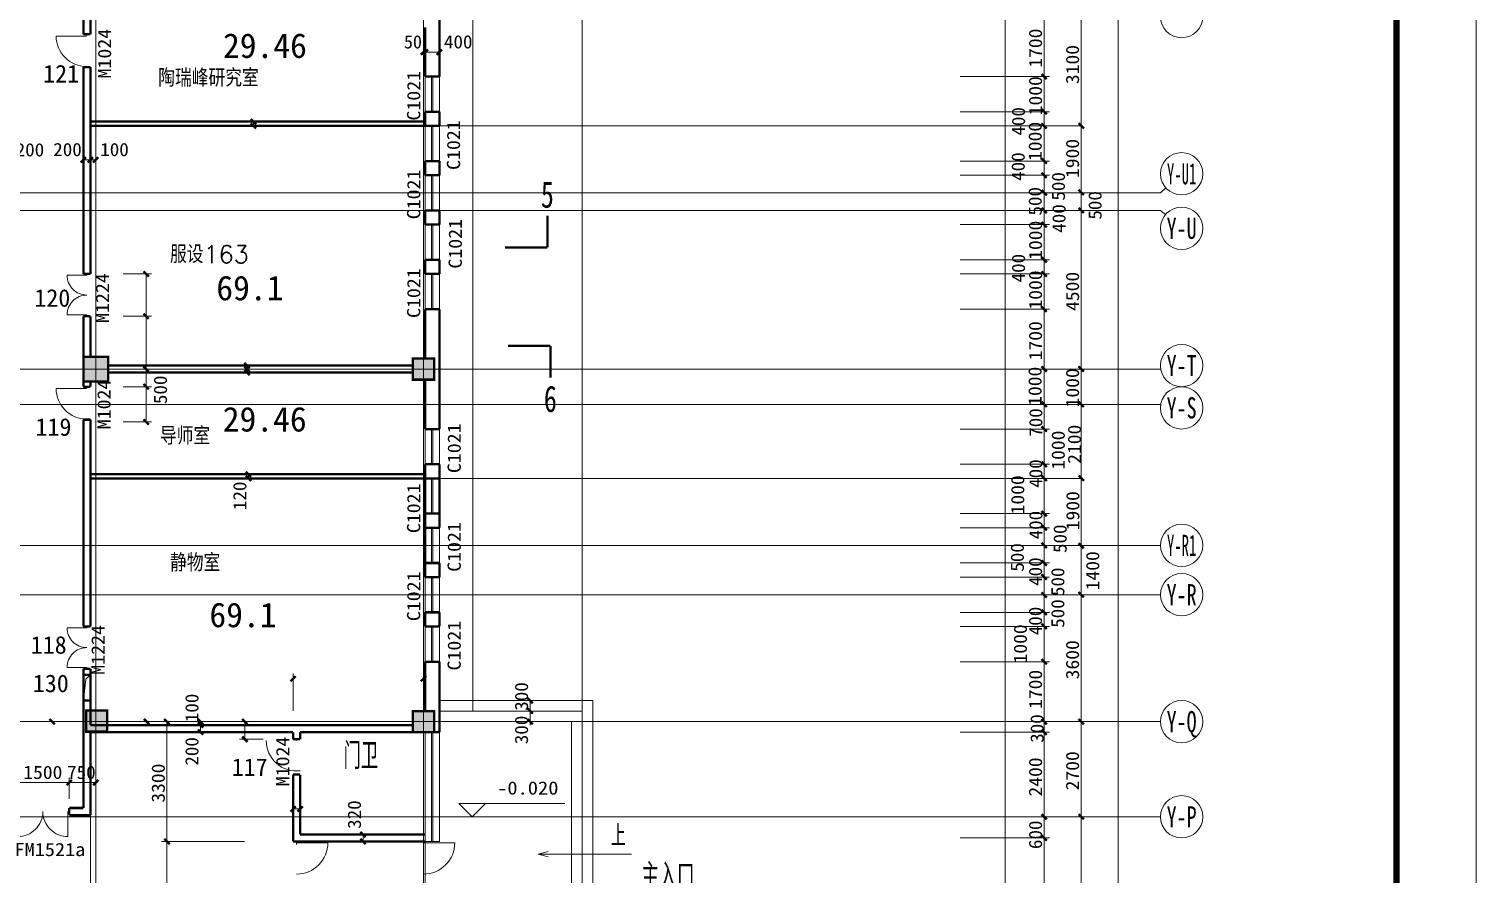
# Model space of a CAD drawing. Extents: x -307567 to 704339, y -10277 to 165507.
# Drawn here: x -218361 to -177307, y 102856 to 126830 of the extents above; entities that cross this region are included whole.
import ezdxf
from ezdxf.enums import TextEntityAlignment as Align

# ---------------------------------------------------------------- set-up
doc = ezdxf.new("R2010")
doc.units = 0
doc.header["$MEASUREMENT"] = 0
for name, color, linetype, lineweight in [('AXIS', 7, 'CONTINUOUS', 5), ('ziti', 32, 'CONTINUOUS', 0), ('我的', 255, 'CONTINUOUS', 0)]:
    doc.layers.add(name, color=color, linetype=linetype, lineweight=lineweight)
doc.layers.add('中文', color=4, linetype='CONTINUOUS')
doc.styles.add('HZ', font='txt', dxfattribs={"width": 0.7, "height": 5, "bigfont": 'STF:宋体'})
doc.styles.get("Standard").update_dxf_attribs({"font": 'txt', "height": 3})

msp = doc.modelspace()

# ---------------------------------------------------------------- linework, layer by layer
at = {"layer": 'AXIS'}
msp.add_lwpolyline([(-177306.93977, 165506.4863), (-307567.04743, 165506.4863), (-307567.04743, -10277.04998), (-177306.93977, -10277.04998)], close=True, dxfattribs=at)
at = {"layer": 'AXIS', "const_width": 180.29081}
msp.add_lwpolyline([(-179560.57485, 163252.85122), (-305313.41235, 163252.85122), (-305313.41235, -8023.4149), (-179560.57485, -8023.4149)], close=True, dxfattribs=at)
at = {"layer": '我的', "color": 0}
for p, q in [((-216467.34385, 148240.4918), (-216467.34385, 95170.08149)), ((-207167.39035, 148240.4918), (-207167.39035, 95170.08149)), ((-202667.41285, 148240.4918), (-202667.41285, 95170.08149)), ((-190667.47285, 148240.4918), (-190667.47285, 95170.08149)), ((-205767.4004, 107478.46111), (-205767.4004, 143379.95396)), ((-187460.06701, 19280.56836), (-187460.06701, 142429.96177)), ((-189560.05651, 125480.04652), (-189560.05651, 127180.03496)), ((-188510.06176, 121680.05941), (-188510.06176, 127180.03496)), ((-217589.5825, 126626.52821), (-216727.08681, 126626.52821)), ((-216717.34565, 126642.5407), (-216717.34565, 126680.04052)), ((-207167.39035, 126321.71406), (-207167.39035, 126171.70566)), ((-207167.39035, 126171.71481), (-207117.39365, 126171.71481)), ((-207117.39365, 126321.71406), (-207117.39365, 126171.70566)), ((-207117.39365, 126171.71481), (-206717.3926, 126171.71481)), ((-206717.3926, 126321.71406), (-206717.3926, 126171.70566)), ((-216817.34363, 125746.0425), (-216817.34363, 119880.06841)), ((-216817.34363, 125746.0425), (-216617.3431, 125746.0425)), ((-216617.3431, 125746.0425), (-216617.3431, 119880.06841)), ((-207117.39365, 124480.04846), (-207117.39365, 125480.04652)), ((-206936.14761, 124480.04846), (-206936.14761, 125480.04652)), ((-206898.6478, 124480.04846), (-206898.6478, 125480.04652)), ((-206717.3926, 124480.04846), (-206717.3926, 125480.04652)), ((-191942.05449, 125480.04652), (-189410.05726, 125480.04652)), ((-189560.05651, 124480.04846), (-189560.05651, 125480.04652)), ((-191942.05449, 124480.04846), (-189410.05726, 124480.04846)), ((-189560.05651, 124080.04741), (-189560.05651, 124480.04846)), ((-189560.05651, 121680.05941), (-189560.05651, 124480.04846)), ((-212141.68188, 124200.04498), (-210886.46813, 124200.04498)), ((-212141.68188, 124080.04741), (-210886.46813, 124080.04741)), ((-211991.68263, 124080.04741), (-211991.68263, 124200.04498)), ((-207117.39365, 124080.04741), (-207117.39365, 123080.05852)), ((-206936.14761, 123080.05852), (-206936.14761, 124080.04741)), ((-206898.6478, 123080.05852), (-206898.6478, 124080.04741)), ((-206717.3926, 124080.04741), (-206717.3926, 123080.05852)), ((-206717.3926, 124080.04741), (-188510.06176, 124080.04741)), ((-189560.05651, 123080.05852), (-189560.05651, 124080.04741)), ((-216817.34363, 122966.54285), (-216817.34363, 123811.81755)), ((-216617.3431, 122966.54285), (-216617.3431, 123811.81755)), ((-216467.34385, 122966.54285), (-216467.34385, 123811.81755)), ((-216817.34363, 123116.5421), (-216617.3431, 123116.5421)), ((-216617.3431, 123116.5421), (-216467.34385, 123116.5421)), ((-191942.05449, 123080.05852), (-189410.05726, 123080.05852)), ((-189560.05651, 122680.05746), (-189560.05651, 123080.05852)), ((-207117.39365, 122680.05746), (-207117.39365, 121680.05941)), ((-206936.14761, 121680.05941), (-206936.14761, 122680.05746)), ((-206898.6478, 121680.05941), (-206898.6478, 122680.05746)), ((-206717.3926, 122680.05746), (-206717.3926, 121680.05941)), ((-191942.05449, 122680.05746), (-189410.05726, 122680.05746)), ((-189560.05651, 121680.05941), (-189560.05651, 122680.05746)), ((-189560.05651, 122180.06302), (-263450.38835, 122180.05386)), ((-186260.07301, 122180.06302), (-189560.05651, 122180.06302)), ((-186260.07301, 122180.06302), (-186105.68841, 122319.26825)), ((-189560.05651, 121680.05941), (-263450.38835, 121680.05026)), ((-191942.05449, 121680.05941), (-189410.05726, 121680.05941)), ((-186260.07301, 121680.05941), (-189560.05651, 121680.05941)), ((-189560.05651, 121280.06752), (-189560.05651, 121680.05941)), ((-188510.06176, 117180.08191), (-188510.06176, 121680.05941)), ((-186260.07301, 121680.05941), (-186119.11913, 121561.42597)), ((-207117.39365, 120280.06946), (-207117.39365, 121280.06752)), ((-206936.14761, 120280.06946), (-206936.14761, 121280.06752)), ((-206898.6478, 120280.06946), (-206898.6478, 121280.06752)), ((-206717.3926, 120280.06946), (-206717.3926, 121280.06752)), ((-191942.05449, 121280.06752), (-189410.05726, 121280.06752)), ((-189560.05651, 120280.06946), (-189560.05651, 121280.06752)), ((-216817.34363, 119880.06841), (-216617.3431, 119880.06841)), ((-216717.34565, 119842.5686), (-216717.34565, 119880.06841)), ((-215691.28267, 119880.06841), (-214887.03711, 119880.06841)), ((-215037.03636, 118680.07441), (-215037.03636, 119880.06841)), ((-207117.39365, 118880.07952), (-207117.39365, 119880.06841)), ((-206936.14761, 118880.07952), (-206936.14761, 119880.06841)), ((-206898.6478, 118880.07952), (-206898.6478, 119880.06841)), ((-206717.3926, 118880.07952), (-206717.3926, 119880.06841)), ((-191942.05449, 120280.06946), (-189410.05726, 120280.06946)), ((-191942.05449, 119880.06841), (-189410.05726, 119880.06841)), ((-189560.05651, 119880.06841), (-189560.05651, 120280.06946)), ((-189560.05651, 118880.07952), (-189560.05651, 119880.06841)), ((-216717.34107, 119842.5686), (-217279.83826, 119842.5686)), ((-216717.34107, 118717.57422), (-217279.83826, 118717.57422)), ((-216717.34565, 118717.57422), (-216717.34565, 118680.07441)), ((-215691.28267, 118680.07441), (-214887.03711, 118680.07441)), ((-215037.03636, 117180.08191), (-215037.03636, 118680.07441)), ((-191942.05449, 118880.07952), (-189410.05726, 118880.07952)), ((-189560.05651, 116180.09302), (-189560.05651, 118880.07952)), ((-189560.05651, 117180.08191), (-263450.38835, 117180.07276)), ((-215750.7596, 117180.08191), (-214887.03711, 117180.08191)), ((-215691.28267, 117180.08191), (-214887.03711, 117180.08191)), ((-215037.03636, 116680.08746), (-215037.03636, 117180.08191)), ((-212324.5896, 117280.08446), (-212174.59035, 117280.08446)), ((-212324.5896, 117080.08852), (-212174.59035, 117080.08852)), ((-212174.59035, 117180.08191), (-212174.59035, 117280.08446)), ((-212174.59035, 117080.08852), (-212174.59035, 117180.08191)), ((-210619.00731, 117280.08446), (-209387.56968, 117280.08446)), ((-191942.05449, 117180.08191), (-189410.05726, 117180.08191)), ((-186260.07301, 117180.08191), (-189560.05651, 117180.08191)), ((-188510.06176, 116180.09302), (-188510.06176, 117180.08191)), ((-217589.5825, 116626.57516), (-216727.08681, 116626.57516)), ((-216717.34565, 116642.58765), (-216717.34565, 116680.08746)), ((-215691.28267, 116680.08746), (-214887.03711, 116680.08746)), ((-215037.03636, 115680.08941), (-215037.03636, 116680.08746)), ((-189560.05651, 116180.09302), (-263450.38835, 116180.08386)), ((-217183.93267, 116180.09302), (-218047.65516, 116180.09302)), ((-191942.05449, 116180.09302), (-189410.05726, 116180.09302)), ((-186260.07301, 116180.09302), (-189560.05651, 116180.09302)), ((-189560.05651, 115480.09346), (-189560.05651, 116180.09302)), ((-188510.06176, 110780.12002), (-188510.06176, 116180.09302)), ((-216817.34363, 115746.08945), (-216817.34363, 109880.12452)), ((-216817.34363, 115746.08945), (-216617.3431, 115746.08945)), ((-216617.3431, 115746.08945), (-216617.3431, 109880.12452)), ((-215691.28267, 115680.08941), (-214887.03711, 115680.08941)), ((-207117.39365, 114480.09541), (-207117.39365, 115480.09346)), ((-206936.14761, 114480.09541), (-206936.14761, 115480.09346)), ((-206898.6478, 114480.09541), (-206898.6478, 115480.09346)), ((-206717.3926, 114480.09541), (-206717.3926, 115480.09346)), ((-191942.05449, 115480.09346), (-189410.05726, 115480.09346)), ((-189560.05651, 114480.09541), (-189560.05651, 115480.09346)), ((-212283.40023, 114200.10108), (-210744.78183, 114200.10108)), ((-212133.40098, 114080.10352), (-212133.40098, 114200.10108)), ((-191942.05449, 114480.09541), (-189410.05726, 114480.09541)), ((-189560.05651, 114080.10352), (-189560.05651, 114480.09541)), ((-189560.05651, 110780.12002), (-189560.05651, 114480.09541)), ((-212283.40023, 114080.10352), (-210744.78183, 114080.10352)), ((-207117.39365, 114080.10352), (-207117.39365, 111680.11552)), ((-206936.14761, 113080.10546), (-206936.14761, 114080.10352)), ((-206898.6478, 113080.10546), (-206898.6478, 114080.10352)), ((-206717.3926, 114080.10352), (-206717.3926, 111680.11552)), ((-206717.3926, 114080.10352), (-188510.06176, 114080.10352)), ((-189560.05651, 113080.10546), (-189560.05651, 114080.10352)), ((-191942.05449, 113080.10546), (-189410.05726, 113080.10546)), ((-189560.05651, 112680.10441), (-189560.05651, 113080.10546)), ((-206936.14761, 111680.11552), (-206936.14761, 112680.10441)), ((-206898.6478, 111680.11552), (-206898.6478, 112680.10441)), ((-191942.05449, 112680.10441), (-189410.05726, 112680.10441)), ((-189560.05651, 111680.11552), (-189560.05651, 112680.10441)), ((-189560.05651, 112180.10996), (-263450.38835, 112180.10081)), ((-186260.07301, 112180.10996), (-189560.05651, 112180.10996)), ((-191942.05449, 111680.11552), (-189410.05726, 111680.11552)), ((-189560.05651, 111280.11446), (-189560.05651, 111680.11552)), ((-207117.39365, 110280.11641), (-207117.39365, 111280.11446)), ((-206936.14761, 110280.11641), (-206936.14761, 111280.11446)), ((-206898.6478, 110280.11641), (-206898.6478, 111280.11446)), ((-206717.3926, 110280.11641), (-206717.3926, 111280.11446)), ((-191942.05449, 111280.11446), (-189410.05726, 111280.11446)), ((-189560.05651, 110280.11641), (-189560.05651, 111280.11446)), ((-189560.05651, 110780.12002), (-263450.38835, 110780.11086)), ((-186260.07301, 110780.12002), (-189560.05651, 110780.12002)), ((-188510.06176, 107180.13802), (-188510.06176, 110780.12002)), ((-191942.05449, 110280.11641), (-189410.05726, 110280.11641)), ((-189560.05651, 109880.12452), (-189560.05651, 110280.11641)), ((-216717.34565, 109842.6247), (-217279.84284, 109842.6247)), ((-216817.34363, 109880.12452), (-216617.3431, 109880.12452)), ((-216717.34565, 109842.6247), (-216717.34565, 109880.12452)), ((-207117.39365, 108880.12646), (-207117.39365, 109880.12452)), ((-206936.14761, 108880.12646), (-206936.14761, 109880.12452)), ((-206898.6478, 108880.12646), (-206898.6478, 109880.12452)), ((-206717.3926, 108880.12646), (-206717.3926, 109880.12452)), ((-191942.05449, 109880.12452), (-189410.05726, 109880.12452)), ((-189560.05651, 108880.12646), (-189560.05651, 109880.12452)), ((-191942.05449, 108880.12646), (-189410.05726, 108880.12646)), ((-189560.05651, 107180.13802), (-189560.05651, 108880.12646)), ((-216717.34565, 108717.63033), (-217279.84284, 108717.63033)), ((-216617.3431, 108510.12709), (-216749.23331, 108381.44121)), ((-216717.34565, 108717.63033), (-216717.34565, 108680.13052)), ((-210867.3749, 108547.05928), (-210867.3749, 107487.75367)), ((-207167.39035, 108547.05928), (-207167.39035, 107487.75367)), ((-216749.23331, 108381.44121), (-216817.34363, 107780.13502)), ((-216817.34363, 107945.36856), (-216817.34363, 107795.36931)), ((-216817.34363, 107795.36931), (-216617.3431, 107795.36931)), ((-216467.34385, 107945.36856), (-216467.34385, 107795.36931)), ((-206717.3926, 107778.45961), (-202367.41435, 107778.45961)), ((-204142.13692, 107180.13802), (-204142.13692, 107778.45961)), ((-202367.41435, 107778.45961), (-202367.41435, 99953.49568)), ((-189560.05651, 107180.13802), (-263450.38835, 107180.12886)), ((-217850.42867, 107180.13802), (-217125.28886, 107180.13802)), ((-217571.08894, 107180.13802), (-217035.59968, 107180.13802)), ((-214597.26958, 107180.13802), (-212243.95493, 107180.13802)), ((-214447.27033, 103780.16112), (-214447.27033, 107180.13802)), ((-213817.35863, 107183.46136), (-209817.38015, 107183.46136)), ((-213492.36178, 107030.13877), (-213492.36178, 107180.13802)), ((-212234.45638, 106680.13441), (-212234.45638, 107180.13802)), ((-210619.00731, 107180.13802), (-209387.56968, 107180.13802)), ((-206717.3926, 107478.46111), (-202667.41285, 107478.46111)), ((-204292.13617, 107478.46111), (-203657.56903, 107478.46111)), ((-204292.13617, 107180.13802), (-203657.56903, 107180.13802)), ((-204142.13692, 107078.46006), (-204142.13692, 107180.13802)), ((-202967.41135, 107180.13802), (-202967.41135, 99953.49568)), ((-191942.05449, 107180.13802), (-189410.05726, 107180.13802)), ((-189410.05726, 107180.13802), (-191942.05449, 107180.13802)), ((-186260.07301, 107180.13802), (-189560.05651, 107180.13802)), ((-189560.05651, 106880.13952), (-189560.05651, 107180.13802)), ((-189560.05651, 106830.12451), (-189560.05651, 107180.13802)), ((-188510.06176, 104480.15152), (-188510.06176, 107180.13802)), ((-213642.36103, 107083.13838), (-213442.3605, 107083.13838)), ((-213642.36103, 106883.13328), (-213442.3605, 106883.13328)), ((-213492.36178, 106883.13328), (-213492.36178, 107083.13838)), ((-210619.00731, 107080.13546), (-209387.56968, 107080.13546)), ((-207117.39365, 103780.15196), (-207117.39365, 106880.13036)), ((-207117.39365, 103780.15196), (-207117.39365, 106880.13036)), ((-207117.39365, 103780.15196), (-207117.39365, 106880.13036)), ((-207117.39365, 103780.15196), (-207117.39365, 106880.13036)), ((-206936.14761, 103780.15196), (-206936.14761, 106880.13036)), ((-206898.6478, 103780.15196), (-206898.6478, 106880.13036)), ((-206717.3926, 103780.15196), (-206717.3926, 106880.13952)), ((-206717.3926, 103780.15196), (-206717.3926, 106880.13952)), ((-206717.3926, 103780.15196), (-206717.3926, 106880.13952)), ((-206717.3926, 103780.15196), (-206717.3926, 106880.13952)), ((-189410.05726, 106880.13036), (-191942.05449, 106880.13036)), ((-189560.05651, 104480.15152), (-189560.05651, 106830.12451)), ((-211719.61216, 106680.13441), (-212384.45563, 106680.13441)), ((-210767.37235, 106642.6346), (-210767.37235, 106680.13441)), ((-217217.3401, 104985.28205), (-217217.3401, 105599.59782)), ((-216467.34385, 104985.28205), (-216467.34385, 105599.59782)), ((-218717.33718, 105449.59857), (-217217.3401, 105449.59857)), ((-217217.3401, 105449.59857), (-216467.34385, 105449.59857)), ((-210867.3749, 104853.12634), (-210867.3749, 104181.93828)), ((-210867.3749, 104703.12709), (-210667.37438, 104703.12709)), ((-210667.37438, 104853.12634), (-210667.37438, 104181.93828)), ((-205787.69754, 104480.15152), (-206162.69567, 104855.14964)), ((-206162.69567, 104855.14964), (-203162.71067, 104855.14964)), ((-205412.69942, 104855.14964), (-205787.69754, 104480.15152)), ((-189560.05651, 104480.15152), (-263450.38835, 104480.14236)), ((-217254.83991, 104630.15077), (-217217.3401, 104630.15077)), ((-217254.83991, 104630.15077), (-217254.83991, 103917.65433)), ((-216617.3431, 104530.14821), (-216617.3431, 99895.16773)), ((-211719.61216, 104480.15152), (-212384.45563, 104480.15152)), ((-206537.69379, 104480.15152), (-205037.70129, 104480.15152)), ((-189410.05726, 104480.15152), (-192183.87152, 104480.15152)), ((-186260.07301, 104480.15152), (-189560.05651, 104480.15152)), ((-189560.05651, 99930.16816), (-189560.05651, 104480.15152)), ((-188510.06176, 99580.17296), (-188510.06176, 104480.15152)), ((-209032.74052, 103980.15707), (-208134.95143, 103980.15707)), ((-208882.74127, 103780.16112), (-208882.74127, 103980.15707)), ((-189410.05726, 103880.14536), (-191942.05449, 103880.14536)), ((-214597.26958, 103780.16112), (-212243.95493, 103780.16112)), ((-214447.27033, 99580.17296), (-214447.27033, 103780.16112)), ((-210767.37235, 103742.65215), (-209880.88081, 103742.65215)), ((-210767.37235, 103692.65545), (-210767.37235, 103730.15527)), ((-209032.74052, 103780.16112), (-208134.95143, 103780.16112)), ((-207167.39035, 103742.65215), (-206280.89881, 103742.65215)), ((-207167.39035, 103692.65545), (-207167.39035, 103730.15527)), ((-207117.39365, 103780.16112), (-207117.40281, 99880.16231)), ((-207117.39365, 103780.15196), (-206717.3926, 103780.15196)), ((-207117.39365, 103780.15196), (-206717.3926, 103780.15196)), ((-207117.39365, 103780.15196), (-206717.3926, 103780.15196)), ((-207117.39365, 103780.15196), (-206717.3926, 103780.15196)), ((-203918.41978, 103422.89667), (-203628.65682, 103500.533)), ((-201271.47867, 103422.89667), (-203918.41978, 103422.89667)), ((-203918.41978, 103422.89667), (-203628.65682, 103345.25118))]:
    msp.add_line(p, q, dxfattribs=at)
at = {"layer": '我的', "color": 0, "const_width": 67.49966}
for points in [[(-216817.34363, 127330.03421), (-216817.34363, 126680.04052)], [(-216617.3431, 127330.03421), (-216617.3431, 126680.04052)], [(-207117.39365, 126880.03646), (-207117.39365, 125480.04652)], [(-206717.3926, 127180.03496), (-206717.3926, 125480.04652)], [(-216617.3431, 126680.04052), (-216817.34363, 126680.04052)], [(-207242.38997, 126096.71519), (-207092.39072, 126246.71444)], [(-207192.39328, 126096.71519), (-207042.39403, 126246.71444)], [(-206792.39222, 126096.71519), (-206642.39297, 126246.71444)], [(-216817.34363, 125746.0425), (-216617.3431, 125746.0425)], [(-216817.34363, 119880.06841), (-216817.34363, 125746.0425)], [(-216617.3431, 125746.0425), (-216617.3431, 119880.06841)], [(-206717.3926, 125480.04652), (-207117.39365, 125480.04652)], [(-189635.05614, 125555.04614), (-189485.05689, 125405.04689)], [(-207117.39365, 124080.04741), (-207117.39365, 124480.04846)], [(-206717.3926, 124480.04846), (-207117.39365, 124480.04846)], [(-206717.3926, 124080.04741), (-206717.3926, 124480.04846)], [(-206717.3926, 124080.04741), (-206717.3926, 124480.04846)], [(-189635.05614, 124555.04809), (-189485.05689, 124405.04884)], [(-207117.39365, 124200.04498), (-216617.3431, 124200.04498)], [(-207117.39365, 124080.04741), (-216617.3431, 124080.04741)], [(-212066.68226, 124275.04461), (-211916.68301, 124125.04536)], [(-212066.68226, 124155.04704), (-211916.68301, 124005.04779)], [(-206717.3926, 124080.04741), (-207117.39365, 124080.04741)], [(-189635.05614, 124155.04704), (-189485.05689, 124005.04779)], [(-188582.06763, 124155.04704), (-188432.06838, 124005.04779)], [(-216892.34325, 123041.54247), (-216742.344, 123191.54172)], [(-216692.34272, 123041.54247), (-216542.34347, 123191.54172)], [(-216542.34347, 123041.54247), (-216392.34422, 123191.54172)], [(-189635.05614, 123155.05814), (-189485.05689, 123005.05889)], [(-207117.39365, 122680.05746), (-207117.39365, 123080.05852)], [(-206717.3926, 123080.05852), (-207117.39365, 123080.05852)], [(-207117.39365, 122680.05746), (-207117.39365, 123080.05852)], [(-206717.3926, 122680.05746), (-206717.3926, 123080.05852)], [(-206717.3926, 122680.05746), (-206717.3926, 123080.05852)], [(-189635.05614, 122755.05709), (-189485.05689, 122605.05784)], [(-206717.3926, 122680.05746), (-207117.39365, 122680.05746)], [(-189635.05614, 122262.05723), (-189485.05689, 122112.05798)], [(-188585.06139, 122267.05599), (-188435.06214, 122117.05674)], [(-207117.39365, 121280.06752), (-207117.39365, 121680.05941)], [(-206717.3926, 121680.05941), (-207117.39365, 121680.05941)], [(-206717.3926, 121280.06752), (-206717.3926, 121680.05941)], [(-203652.77169, 120632.48164), (-203652.77169, 121532.47714)], [(-189635.05614, 121755.05904), (-189485.05689, 121605.05979)], [(-188585.06139, 121755.05904), (-188435.06214, 121605.05979)], [(-206717.3926, 121280.06752), (-207117.39365, 121280.06752)], [(-189635.05614, 121355.06714), (-189485.05689, 121205.06789)], [(-207117.39365, 119880.06841), (-207117.39365, 120280.06946)], [(-206717.3926, 120280.06946), (-207117.39365, 120280.06946)], [(-206717.3926, 119880.06841), (-206717.3926, 120280.06946)], [(-203652.77169, 120632.48164), (-204852.76569, 120632.48164)], [(-189635.05614, 120355.06909), (-189485.05689, 120205.06984)], [(-216617.3431, 119880.06841), (-216817.34363, 119880.06841)], [(-215112.03599, 119955.06804), (-214962.03674, 119805.06879)], [(-206717.3926, 119880.06841), (-207117.39365, 119880.06841)], [(-189635.05614, 119955.06804), (-189485.05689, 119805.06879)], [(-216817.34363, 117530.08627), (-216817.34363, 118680.07441)], [(-216617.3431, 118680.07441), (-216817.34363, 118680.07441)], [(-216617.3431, 117530.08627), (-216617.3431, 118680.07441)], [(-215112.03599, 118755.07404), (-214962.03674, 118605.07479)], [(-207117.39365, 117480.08041), (-207117.39365, 118880.07952)], [(-206717.3926, 118880.07952), (-207117.39365, 118880.07952)], [(-206717.3926, 117180.08191), (-206717.3926, 118880.07952)], [(-189635.05614, 118955.07914), (-189485.05689, 118805.07989)], [(-203568.47036, 117837.47303), (-204768.46436, 117837.47303)], [(-203568.47036, 117837.47303), (-203568.47036, 116937.47753)], [(-216817.34363, 117530.08627), (-216817.34363, 116830.08671), (-216117.34865, 116830.08671), (-216117.34865, 117530.08627), (-216817.34363, 117530.08627), (-216817.34363, 116830.08671)], [(-207467.38885, 117480.08041), (-207467.38885, 116880.08341), (-206867.39185, 116880.08341), (-206867.39185, 117480.08041), (-207467.38885, 117480.08041), (-207467.38885, 116880.08341)], [(-216117.34865, 117280.08446), (-207467.38885, 117280.08446)], [(-216117.34865, 117080.08852), (-207467.38885, 117080.08852)], [(-215112.03599, 117255.08154), (-214962.03674, 117105.08229)], [(-215112.03599, 117255.08154), (-214962.03674, 117105.08229)], [(-212249.58998, 117355.08409), (-212099.59073, 117205.08484)], [(-212249.58998, 117255.08154), (-212099.59073, 117105.08229)], [(-212249.58998, 117155.08814), (-212099.59073, 117005.08889)], [(-206717.3926, 116180.09302), (-206717.3926, 117180.08191)], [(-189635.05614, 117255.08154), (-189485.05689, 117105.08229)], [(-188585.06139, 117255.08154), (-188435.06214, 117105.08229)], [(-216817.34363, 116830.08671), (-216817.34363, 116680.08746)], [(-216617.3431, 116680.08746), (-216817.34363, 116680.08746)], [(-216617.3431, 116830.08671), (-216617.3431, 116680.08746)], [(-215112.03599, 116755.08709), (-214962.03674, 116605.08784)], [(-207117.39365, 116180.09302), (-207117.39365, 116880.08341)], [(-207117.39365, 116180.09302), (-207117.39365, 115480.09346)], [(-206717.3926, 116180.09302), (-206717.3926, 115480.09346)], [(-189635.05614, 116255.09264), (-189485.05689, 116105.09339)], [(-188585.06139, 116255.09264), (-188435.06214, 116105.09339)], [(-216817.34363, 115746.08945), (-216617.3431, 115746.08945)], [(-216817.34363, 109880.12452), (-216817.34363, 115746.08945)], [(-216617.3431, 115746.08945), (-216617.3431, 109880.12452)], [(-215112.03599, 115755.08904), (-214962.03674, 115605.08979)], [(-206717.3926, 115480.09346), (-207117.39365, 115480.09346)], [(-189635.05614, 115555.09309), (-189485.05689, 115405.09384)], [(-189635.05614, 114555.09504), (-189485.05689, 114405.09579)], [(-207117.39365, 114200.10108), (-216617.3431, 114200.10108)], [(-212208.40061, 114275.10071), (-212058.40136, 114125.10146)], [(-212208.40061, 114155.10314), (-212058.40136, 114005.10389)], [(-207117.39365, 111270.11696), (-207117.39365, 114480.09541)], [(-207117.39365, 114080.10352), (-207117.39365, 114480.09541)], [(-206717.3926, 114480.09541), (-207117.39365, 114480.09541)], [(-206717.3926, 114080.10352), (-206717.3926, 114480.09541)], [(-206717.3926, 112680.10441), (-206717.3926, 114480.09541)], [(-189635.05614, 114155.10314), (-189485.05689, 114005.10389)], [(-188580.15418, 114163.0041), (-188430.15493, 114013.00485)], [(-207117.39365, 114080.10352), (-216617.3431, 114080.10352)], [(-206717.3926, 114080.10352), (-207117.39365, 114080.10352)], [(-207117.39365, 112680.10441), (-207117.39365, 113080.10546)], [(-206717.3926, 113080.10546), (-207117.39365, 113080.10546)], [(-206717.3926, 112680.10441), (-206717.3926, 113080.10546)], [(-189635.05614, 113155.10509), (-189485.05689, 113005.10584)], [(-206717.3926, 112680.10441), (-207117.39365, 112680.10441)], [(-189635.05614, 112755.10404), (-189485.05689, 112605.10479)], [(-189635.05614, 112257.10543), (-189485.05689, 112107.10618)], [(-188585.06139, 112242.10917), (-188435.06214, 112092.10992)], [(-207117.39365, 111280.11446), (-207117.39365, 111680.11552)], [(-206717.3926, 111680.11552), (-207117.39365, 111680.11552)], [(-206717.3926, 111280.11446), (-206717.3926, 111680.11552)], [(-206717.3926, 111270.11696), (-206717.3926, 111680.11552)], [(-189635.05614, 111755.11514), (-189485.05689, 111605.11589)], [(-206717.3926, 111280.11446), (-207117.39365, 111280.11446)], [(-189635.05614, 111355.11409), (-189485.05689, 111205.11484)], [(-189635.05614, 110845.11298), (-189485.05689, 110695.11373)], [(-188585.06139, 110855.11964), (-188435.06214, 110705.12039)], [(-207117.39365, 109880.12452), (-207117.39365, 110280.11641)], [(-206717.3926, 110280.11641), (-207117.39365, 110280.11641)], [(-206717.3926, 109880.12452), (-206717.3926, 110280.11641)], [(-189635.05614, 110355.11604), (-189485.05689, 110205.11679)], [(-216617.3431, 109880.12452), (-216817.34363, 109880.12452)], [(-206717.3926, 109880.12452), (-207117.39365, 109880.12452)], [(-189635.05614, 109955.12414), (-189485.05689, 109805.12489)], [(-207117.39365, 107480.13652), (-207117.39365, 108880.12646)], [(-206717.3926, 108880.12646), (-207117.39365, 108880.12646)], [(-206717.3926, 107180.13802), (-206717.3926, 108880.12646)], [(-189635.05614, 108955.12609), (-189485.05689, 108805.12684)], [(-216817.34363, 107080.13546), (-216817.34363, 108680.13052)], [(-216617.3431, 108680.13052), (-216817.34363, 108680.13052)], [(-216617.3431, 108510.12709), (-216817.34363, 108510.12709)], [(-216617.34768, 107080.13546), (-216617.3431, 108680.13052)], [(-210942.37453, 108322.06041), (-210792.37528, 108472.05966)], [(-207242.38997, 108322.06041), (-207092.39072, 108472.05966)], [(-216617.3431, 107780.13502), (-216817.34363, 107780.13502)], [(-204217.13655, 107848.46048), (-204067.1373, 107698.46123)], [(-204217.13655, 107553.46073), (-204067.1373, 107403.46148)], [(-217775.42905, 107255.13764), (-217625.4298, 107105.13839)], [(-216741.51545, 107495.17855), (-216741.51545, 106895.18155), (-216141.51845, 106895.18155), (-216141.51845, 107495.17855), (-216741.51545, 107495.17855), (-216741.51545, 106895.18155)], [(-215097.557, 107255.13764), (-214947.55775, 107105.13839)], [(-214522.26996, 107255.13764), (-214372.27071, 107105.13839)], [(-213567.3614, 107255.13764), (-213417.36215, 107105.13839)], [(-213567.3614, 107158.138), (-213417.36215, 107008.13875)], [(-212309.45601, 107255.13764), (-212159.45676, 107105.13839)], [(-207467.38885, 107480.13652), (-207467.38885, 106880.13952), (-206867.39185, 106880.13952), (-206867.39185, 107480.13652), (-207467.38885, 107480.13652), (-207467.38885, 106880.13952)], [(-206717.3926, 107180.13802), (-206717.3926, 106880.13952)], [(-204217.13655, 107255.13764), (-204067.1373, 107105.13839)], [(-189635.05614, 107255.13764), (-189485.05689, 107105.13839)], [(-189635.05614, 107255.13764), (-189485.05689, 107105.13839)], [(-188585.06139, 107255.13764), (-188435.06214, 107105.13839)], [(-216817.34363, 104730.14416), (-216817.34363, 107080.13546)], [(-216617.3431, 107080.13546), (-210767.37235, 107080.13546)], [(-216617.3431, 104530.14821), (-216617.3431, 106880.13952)], [(-216617.3431, 106880.13952), (-210867.3749, 106880.13952)], [(-213567.3614, 106958.1329), (-213417.36215, 106808.13365)], [(-212309.45601, 106755.13404), (-212159.45676, 106605.13479)], [(-210867.37032, 106880.13036), (-210867.3749, 106680.13441)], [(-210767.37235, 107080.13546), (-207467.38885, 107080.12631)], [(-210667.37438, 106880.13036), (-210667.37438, 106680.13441)], [(-210667.37438, 106880.13036), (-206717.3926, 106880.13036)], [(-189635.05614, 106955.12999), (-189485.05689, 106805.13074)], [(-210667.37438, 106680.13441), (-210867.3749, 106680.13441)], [(-217292.33972, 105374.59895), (-217142.34047, 105524.5982)], [(-216542.34347, 105374.59895), (-216392.34422, 105524.5982)], [(-210867.3749, 104480.15152), (-210867.3749, 105680.14552)], [(-210667.37438, 105680.14552), (-210867.3749, 105680.14552)], [(-210667.37438, 104480.15152), (-210667.37438, 105680.14552)], [(-216817.34363, 104730.14416), (-217217.3401, 104730.14416)], [(-217217.3401, 104530.14821), (-217217.3401, 104730.14416)], [(-210942.37453, 104628.12746), (-210792.37528, 104778.12671)], [(-210742.374, 104628.12746), (-210592.37475, 104778.12671)], [(-216617.3431, 104530.14821), (-217217.3401, 104530.14821)], [(-210867.3749, 103780.16112), (-210867.3749, 104480.15152)], [(-210667.37438, 103980.14791), (-210667.37438, 104480.15152)], [(-189635.05614, 104555.15114), (-189485.05689, 104405.15189)], [(-188585.06139, 104555.15114), (-188435.06214, 104405.15189)], [(-214522.26996, 103855.16074), (-214372.27071, 103705.16149)], [(-210667.37438, 103980.15707), (-207117.39365, 103980.15707)], [(-208957.74089, 104055.15669), (-208807.74164, 103905.15744)], [(-208957.74089, 103855.16074), (-208807.74164, 103705.16149)], [(-189635.05614, 103955.14499), (-189485.05689, 103805.14574)], [(-210867.3749, 103830.14866), (-210867.3749, 103780.15196)], [(-210667.37438, 103780.15196), (-210867.3749, 103780.15196)], [(-210667.37438, 103780.16112), (-207117.39365, 103780.16112)]]:
    msp.add_lwpolyline(points, dxfattribs=at)
at = {"layer": '我的', "color": 0}
for centre in [(-185660.07601, 127180.03496), (-185660.07601, 122721.05457), (-185660.07601, 121175.06621), (-185660.07601, 117280.08446), (-185660.07601, 116080.09046), (-185660.07601, 112180.10996), (-185660.07601, 110780.12002), (-185660.07601, 107180.13802), (-185660.07601, 104480.15152)]:
    msp.add_circle(centre, 599.997, dxfattribs=at)
for centre, radius, start, end in [((-216727.11428, 126626.52821), 862.49526, 180, 270.000246645), ((-216717.34107, 119842.5686), 562.49719, 180, 270.000002504), ((-216717.34107, 118717.57422), 562.49719, 89.999997496, 180), ((-216727.11428, 116626.57516), 862.49526, 180, 270.000246645), ((-216717.34565, 109842.6247), 562.49719, 180, 270.000002504), ((-216717.34565, 108717.63033), 562.49719, 89.999997496, 180), ((-210767.39167, 106642.6346), 862.49569, 179.999989982, 276.657982174), ((-218679.83736, 104630.15077), 712.49644, 269.999997496, 0), ((-217254.83991, 104630.15077), 712.49644, 180.000005009, 270.000007513), ((-210767.37235, 103742.65215), 886.49562, 270.000007513, 0.000010018), ((-207167.39035, 103742.65215), 886.49562, 270.000007513, 0.000010018)]:
    msp.add_arc(centre, radius, start, end, dxfattribs=at)
for points in [[(-216817.34363, 117530.08627), (-216117.34865, 117530.08627), (-216817.34363, 116830.08671), (-216117.34865, 116830.08671)], [(-207467.38885, 117480.08041), (-206867.39185, 117480.08041), (-207467.38885, 116880.08341), (-206867.39185, 116880.08341)], [(-216741.51545, 107495.17855), (-216141.51845, 107495.17855), (-216741.51545, 106895.18155), (-216141.51845, 106895.18155)], [(-207467.38885, 107480.13652), (-206867.39185, 107480.13652), (-207467.38885, 106880.13952), (-206867.39185, 106880.13952)]]:
    msp.add_solid(points, dxfattribs=at)

# ---------------------------------------------------------------- texts
at = {"layer": 'ziti', "style": 'HZ', "width": 0.47168}
msp.add_text('主入口', height=749.99625, dxfattribs=at).set_placement((-200985.62499, 102407.59108), (-199476.25754, 102407.59108), align=Align.FIT)
at = {"layer": '中文', "color": 0, "lineweight": 0, "style": 'HZ', "width": 0.461426}
msp.add_text('门卫', height=750, dxfattribs=at).set_placement((-209435.26359, 105834.58728), (-208450.88859, 105834.58728), align=Align.FIT)
at = {"layer": '中文', "attachment_point": 1}
for s, insert, char_height, width in [('29.46', (-212856.3218, 126706.59036), 700, 2841.2657354), ('{\\fFangSong_GB2312|b1|i0|c134|p49;\\C1;121}', (-217957.26176, 125810.29618), 500, 6011.5625187), ('{\\Ftxt,stf:宋体|c134;\\C0;陶瑞峰研究室}', (-214692.58622, 125691.50706), 500, 6011.5625187), ('{\\Ftxt,stf:宋体|c134;\\C0;服设163}', (-214358.77244, 120687.56667), 500, 6011.5625187), ('69.1', (-213045.73936, 119831.95453), 700, 2967.5441079), ('{\\fFangSong_GB2312|b0|i0|c134|p49;\\C1;120}', (-218207.52953, 119448.86329), 500, 6011.5625187), ('{\\fFangSong_GB2312|b0|i0|c134|p49;\\C1;119}', (-218176.22029, 115788.73053), 500, 6011.5625187), ('29.46', (-212862.6336, 116108.78727), 700, 2967.5441079), ('{\\Ftxt,stf:宋体|c134;\\C0;导师室}', (-214643.31415, 115536.75303), 500, 6011.5625187), ('{\\Ftxt,stf:宋体|c134;\\C0;静物室}', (-214357.18636, 111938.68144), 500, 6011.5625187), ('69.1', (-213241.46871, 110558.62182), 700, 2841.2657354), ('{\\fFangSong_GB2312|b0|i0|c134|p49;\\C1;118}', (-218311.58727, 109605.89817), 500, 6011.5625187), ('{\\fFangSong_GB2312|b0|i0|c134|p49;\\C1;130}', (-218251.75292, 108515.94263), 500, 6011.5625187), ('{\\fFangSong_GB2312|b0|i0|c134|p49;\\C1;117}', (-212610.09002, 106138.84456), 500, 6011.5625187)]:
    msp.add_mtext(s, dxfattribs=dict(at, insert=insert, char_height=char_height, width=width))
at = {"layer": '我的', "color": 0}
for s, width, p, p2 in [('M1024', 0.902402, (-216030.8709, 125423.8678), (-216030.8709, 126833.86441)), ('1700', 0.98667, (-189620.05987, 125730.03916), (-189620.05987, 126840.03727)), ('3100', 0.986662, (-188570.06512, 125265.04515), (-188570.06512, 126375.03411)), ('C1021', 0.980872, (-207259.89477, 124230.04666), (-207259.89477, 125640.04327)), ('1000', 1.044709, (-189620.05987, 124380.04591), (-189620.05987, 125490.04402)), ('400', 0.925708, (-190103.23617, 123803.21164), (-190103.23617, 124613.2021)), ('C1021', 0.980872, (-206129.90164, 122830.05671), (-206129.90164, 124240.05333)), ('1000', 1.044709, (-189630.05738, 123083.97695), (-189630.05738, 124193.97507)), ('1900', 0.98667, (-188570.06512, 122601.057), (-188570.06512, 123711.05512)), ('400', 0.925718, (-190112.18998, 122519.5297), (-190112.18998, 123329.52931)), ('C1021', 0.980866, (-207259.89477, 121430.06677), (-207259.89477, 122840.05422)), ('500', 0.925708, (-188969.27883, 121959.00089), (-188969.27883, 122768.99135)), ('500', 0.925708, (-189629.00453, 121535.96528), (-189629.00453, 122345.95574)), ('500', 0.925718, (-187930.06893, 121420.0601), (-187930.06893, 122230.05971)), ('400', 0.925718, (-188953.65085, 121047.96418), (-188953.65085, 121857.9638)), ('C1021', 0.980872, (-206079.89579, 120030.06766), (-206079.89579, 121440.06427)), ('1000', 1.044709, (-189620.05987, 120280.06946), (-189620.05987, 121390.06758)), ('400', 0.925708, (-190103.23617, 119639.02958), (-190103.23617, 120449.02004)), ('M1224', 0.867695, (-216090.5566, 118490.07597), (-216090.5566, 119900.07258)), ('C1021', 0.980872, (-207259.89477, 118630.07771), (-207259.89477, 120040.07433)), ('1000', 1.044709, (-189620.05987, 118870.07285), (-189620.05987, 119980.07096)), ('4500', 0.888003, (-188570.06512, 118830.07366), (-188570.06512, 119940.07177)), ('1700', 0.98667, (-189620.05987, 117430.08371), (-189620.05987, 118540.08183)), ('1000', 1.044709, (-189634.83641, 116138.82125), (-189634.83641, 117248.81936)), ('1000', 1.044709, (-188570.06512, 116094.07965), (-188570.06512, 117204.07776)), ('M1024', 0.902402, (-216046.55526, 115473.08971), (-216046.55526, 116883.08633)), ('500', 0.925718, (-214445.16463, 116187.02352), (-214445.16463, 116997.02314)), ('700', 0.925718, (-189611.10606, 115259.87362), (-189611.10606, 116069.87323)), ('C1021', 0.980866, (-206109.89747, 114230.10277), (-206109.89747, 115640.09022)), ('1000', 1.044709, (-188975.82481, 114326.42492), (-188975.82481, 115436.42303)), ('2100', 0.986662, (-188514.73093, 114493.71839), (-188514.73093, 115603.70735)), ('400', 0.925708, (-189611.11522, 113812.2124), (-189611.11522, 114622.20286)), ('1000', 1.044709, (-190124.29319, 113058.90196), (-190124.29319, 114168.90007)), ('120', 0.996916, (-212193.39977, 113180.10802), (-212193.39977, 113990.09847)), ('C1021', 0.980872, (-207259.89477, 112526.10433), (-207259.89477, 113936.10094)), ('1900', 0.986662, (-188561.40428, 112607.96122), (-188561.40428, 113717.95018)), ('400', 0.925708, (-189611.12437, 112349.57323), (-189611.12437, 113159.56368)), ('C1021', 0.980872, (-206109.89747, 111430.11371), (-206109.89747, 112840.11033)), ('500', 0.925708, (-188921.61671, 111962.32541), (-188921.61671, 112772.31587)), ('500', 0.925708, (-190136.15837, 111432.90606), (-190136.15837, 112242.89652)), ('400', 0.925718, (-189620.05987, 111030.11266), (-189620.05987, 111840.11227)), ('1400', 0.98667, (-187998.08312, 110904.18251), (-187998.08312, 112014.18062)), ('C1021', 0.980866, (-207259.89477, 110030.12377), (-207259.89477, 111440.11122)), ('500', 0.925718, (-188987.67168, 110741.36594), (-188987.67168, 111551.36555)), ('500', 0.925718, (-188987.67168, 109841.37044), (-188987.67168, 110651.37005)), ('400', 0.925708, (-189620.05987, 109630.12271), (-189620.05987, 110440.11317)), ('M1224', 0.867695, (-216216.0894, 108510.12709), (-216216.0894, 109920.12371)), ('C1021', 0.980872, (-206109.89747, 108630.12466), (-206109.89747, 110040.12127)), ('1000', 1.044701, (-190050.06261, 108830.12977), (-190050.06261, 109940.11872)), ('3600', 0.887996, (-188570.06512, 108380.13202), (-188570.06512, 109490.12097)), ('1700', 0.98667, (-189620.05987, 107540.13072), (-189620.05987, 108650.12883)), ('300', 0.925718, (-204202.13113, 107488.45862), (-204202.13113, 108298.45823)), ('100', 1.080005, (-213552.36056, 107164.13468), (-213552.36056, 107974.13429)), ('300', 0.925718, (-204202.13113, 106539.46434), (-204202.13113, 107349.46395)), ('300', 0.925718, (-189574.08232, 106579.13394), (-189574.08232, 107389.13355)), ('200', 0.925718, (-213552.36056, 105930.13816), (-213552.36056, 106740.13777)), ('M1024', 0.902396, (-210976.54641, 105345.14658), (-210976.54641, 106755.13404)), ('3300', 0.888003, (-214507.26912, 104880.14341), (-214507.26912, 105990.14152)), ('2400', 0.887996, (-189620.05987, 105055.14559), (-189620.05987, 106165.13455)), ('2700', 0.887996, (-188570.06512, 105230.14777), (-188570.06512, 106340.13672)), ('320', 0.863994, (-208942.73548, 104137.16007), (-208942.73548, 104947.15052)), ('600', 0.925718, (-189620.05987, 103565.1506), (-189620.05987, 104375.15021))]:
    msp.add_text(s, height=374.998125, rotation=90, dxfattribs=dict(at, width=width)).set_placement(p, p2, align=Align.FIT)
for s, height, width, p, p2 in [('50', 374.998125, 0.906657, (-207722.38941, 126276.71612), (-207212.39745, 126276.71612)), ('400', 374.998125, 0.925718, (-206588.39544, 126276.71612), (-205778.39583, 126276.71612)), ('200', 374.998125, 0.925713, (-218738.33469, 123214.07274), (-217928.33966, 123214.07274)), ('200', 374.998125, 0.925713, (-217672.34118, 123221.53425), (-216862.34615, 123221.53425)), ('100', 374.998125, 1.079999, (-216338.34669, 123221.53425), (-215528.35166, 123221.53425)), ('Y-U1', 599.997, 0.416249, (-186076.32759, 122421.05607), (-185243.83359, 122421.05607)), ('5', 749.99625, 0.735004, (-203836.51711, 121757.47602), (-203469.01712, 121757.47602)), ('Y-U', 599.997, 0.531561, (-186085.32718, 120875.06771), (-185234.834, 120875.06771)), ('Y-T', 599.997, 0.531561, (-186085.32718, 116980.08596), (-185234.834, 116980.08596)), ('6', 749.99625, 0.735004, (-203752.21577, 115962.48241), (-203384.71578, 115962.48241)), ('Y-S', 599.997, 0.531561, (-186085.32718, 115780.09196), (-185234.834, 115780.09196)), ('Y-R1', 599.997, 0.416249, (-186076.32759, 111880.11146), (-185243.83359, 111880.11146)), ('Y-R', 599.997, 0.531561, (-186085.32718, 110480.12152), (-185234.834, 110480.12152)), ('Y-Q', 599.997, 0.531561, (-186085.32718, 106880.13952), (-185234.834, 106880.13952)), ('1500', 374.998125, 0.986666, (-218522.33541, 105554.59072), (-217412.34187, 105554.59072)), ('750', 374.998125, 0.863999, (-217278.34138, 105554.59072), (-216468.34635, 105554.59072)), ('  -0.020 ', 374.998125, 0.888512, (-205658.70038, 105110.14104), (-203048.70977, 105110.14104)), ('Y-P', 599.997, 0.531561, (-186085.32718, 104180.15302), (-185234.834, 104180.15302)), ('FM1521a', 374.998125, 0.893333, (-218771.58648, 103365.00817), (-216761.59744, 103365.00817))]:
    msp.add_text(s, height=height, dxfattribs=dict(at, width=width)).set_placement(p, p2, align=Align.FIT)
at = {"layer": '我的', "color": 0, "style": 'HZ', "width": 0.492196}
msp.add_text('上', height=599.997, dxfattribs=at).set_placement((-201847.7087, 103649.47024), (-201427.70347, 103649.47024), align=Align.FIT)

doc.saveas('drawing.dxf')
